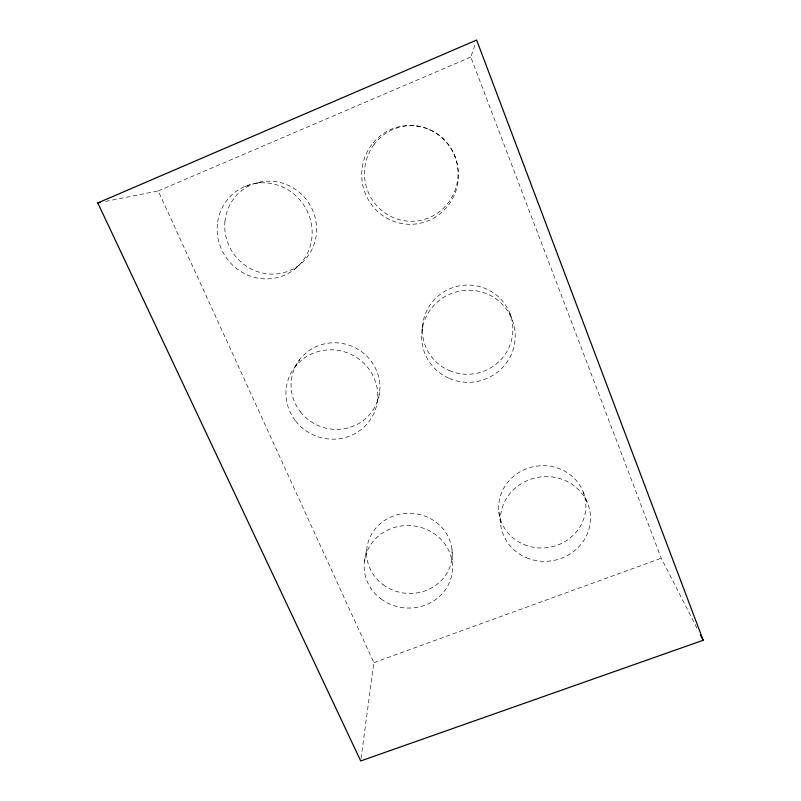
<?xml version="1.0" encoding="UTF-8"?>
<svg xmlns="http://www.w3.org/2000/svg" width="801" height="801" viewBox="0 0 801 801"><rect width="100%" height="100%" fill="white"/><g stroke="black" fill="none" stroke-linecap="round" stroke-linejoin="round"><path stroke-width="0.6" stroke-dasharray="4 3" d="M422.037 330.362L422.768 323.914M361.051 758.497L373.847 662.637L158.218 190.948L103.84 201.752M364.445 561.241L366.928 547.934M377.361 401.221L379.534 392.58M696.97 628.074L661.266 558.247L470.808 57.051L475.464 43.454M294.758 367.238L299.624 359.659M294.438 269.356L299.424 264.861M158.218 190.948L470.808 57.051M373.847 662.637L661.266 558.247M244.916 186.403L251.654 184.641M256.901 183.159L263.239 181.497M416.54 125.887L417.501 126.168M428.865 129.341L429.406 129.512M454.668 155.845L455.028 156.616M583.188 491.914L587.734 503.649M509.847 313.311L512.079 319.429M498.913 512.079L500.685 524.375M451.974 549.045L452.215 562.412M217.401 224.03A48.701 46.869 53.8 0 0 283.944 275.444A48.701 46.869 53.8 0 0 292.605 193.031A48.701 46.869 53.8 0 0 217.401 224.03M295.569 420.976A46.118 44.456 21.7 0 0 374.327 412.405A46.118 44.456 21.7 0 0 325.596 350.077A46.118 44.456 21.7 0 0 295.569 420.976M380.986 598.918A44.235 41.231 5.1 0 0 452.074 573.186A44.235 41.231 5.1 0 0 391.889 528.31A44.235 41.231 5.1 0 0 380.986 598.918M526.457 557.736A45.096 42.293 -8.9 0 0 590.307 514.422A45.096 42.293 -8.9 0 0 519.589 484.785A45.096 42.293 -8.9 0 0 526.457 557.736M449.381 378.483A46.838 46.017 -11.5 0 0 514.953 331.133A46.838 46.017 -11.5 0 0 440.88 299.224A46.838 46.017 -11.5 0 0 449.381 378.483M371.754 144.591A49.442 48.4 86.7 0 0 403.684 223.859A49.442 48.4 86.7 0 0 454.848 156.155A49.442 48.4 86.7 0 0 371.754 144.591M382.958 584.57A42.853 40.08 5.1 0 0 451.844 559.519A42.853 40.08 5.1 0 0 393.521 515.934A42.853 40.08 5.1 0 0 382.958 584.57M523.904 544.49A43.665 41.071 -9.1 0 0 585.691 502.387A43.665 41.071 -9.1 0 0 517.176 473.641A43.665 41.071 -9.1 0 0 523.904 544.49M449.241 370.543A45.297 44.566 -12.5 0 0 512.63 324.645A45.297 44.566 -12.5 0 0 440.981 293.777A45.297 44.566 -12.5 0 0 449.241 370.543M374.227 144.25A47.78 46.758 87.1 0 0 405.056 220.846A47.78 46.758 87.1 0 0 454.497 155.414A47.78 46.758 87.1 0 0 374.227 144.25M300.365 411.784A44.626 43.104 22.1 0 0 376.59 403.434A44.626 43.104 22.1 0 0 329.461 343.028A44.626 43.104 22.1 0 0 300.365 411.784M225.001 221.046A47.059 45.347 54.6 0 0 289.271 270.758A47.059 45.347 54.6 0 0 297.732 191.038A47.059 45.347 54.6 0 0 225.001 221.046"/><path stroke-width="1.2" d="M97.802 202.953L476.625 40.05L703.198 640.259L360.72 760.95L97.802 202.953L100.215 202.473M700.364 634.722L703.198 640.259"/></g></svg>
